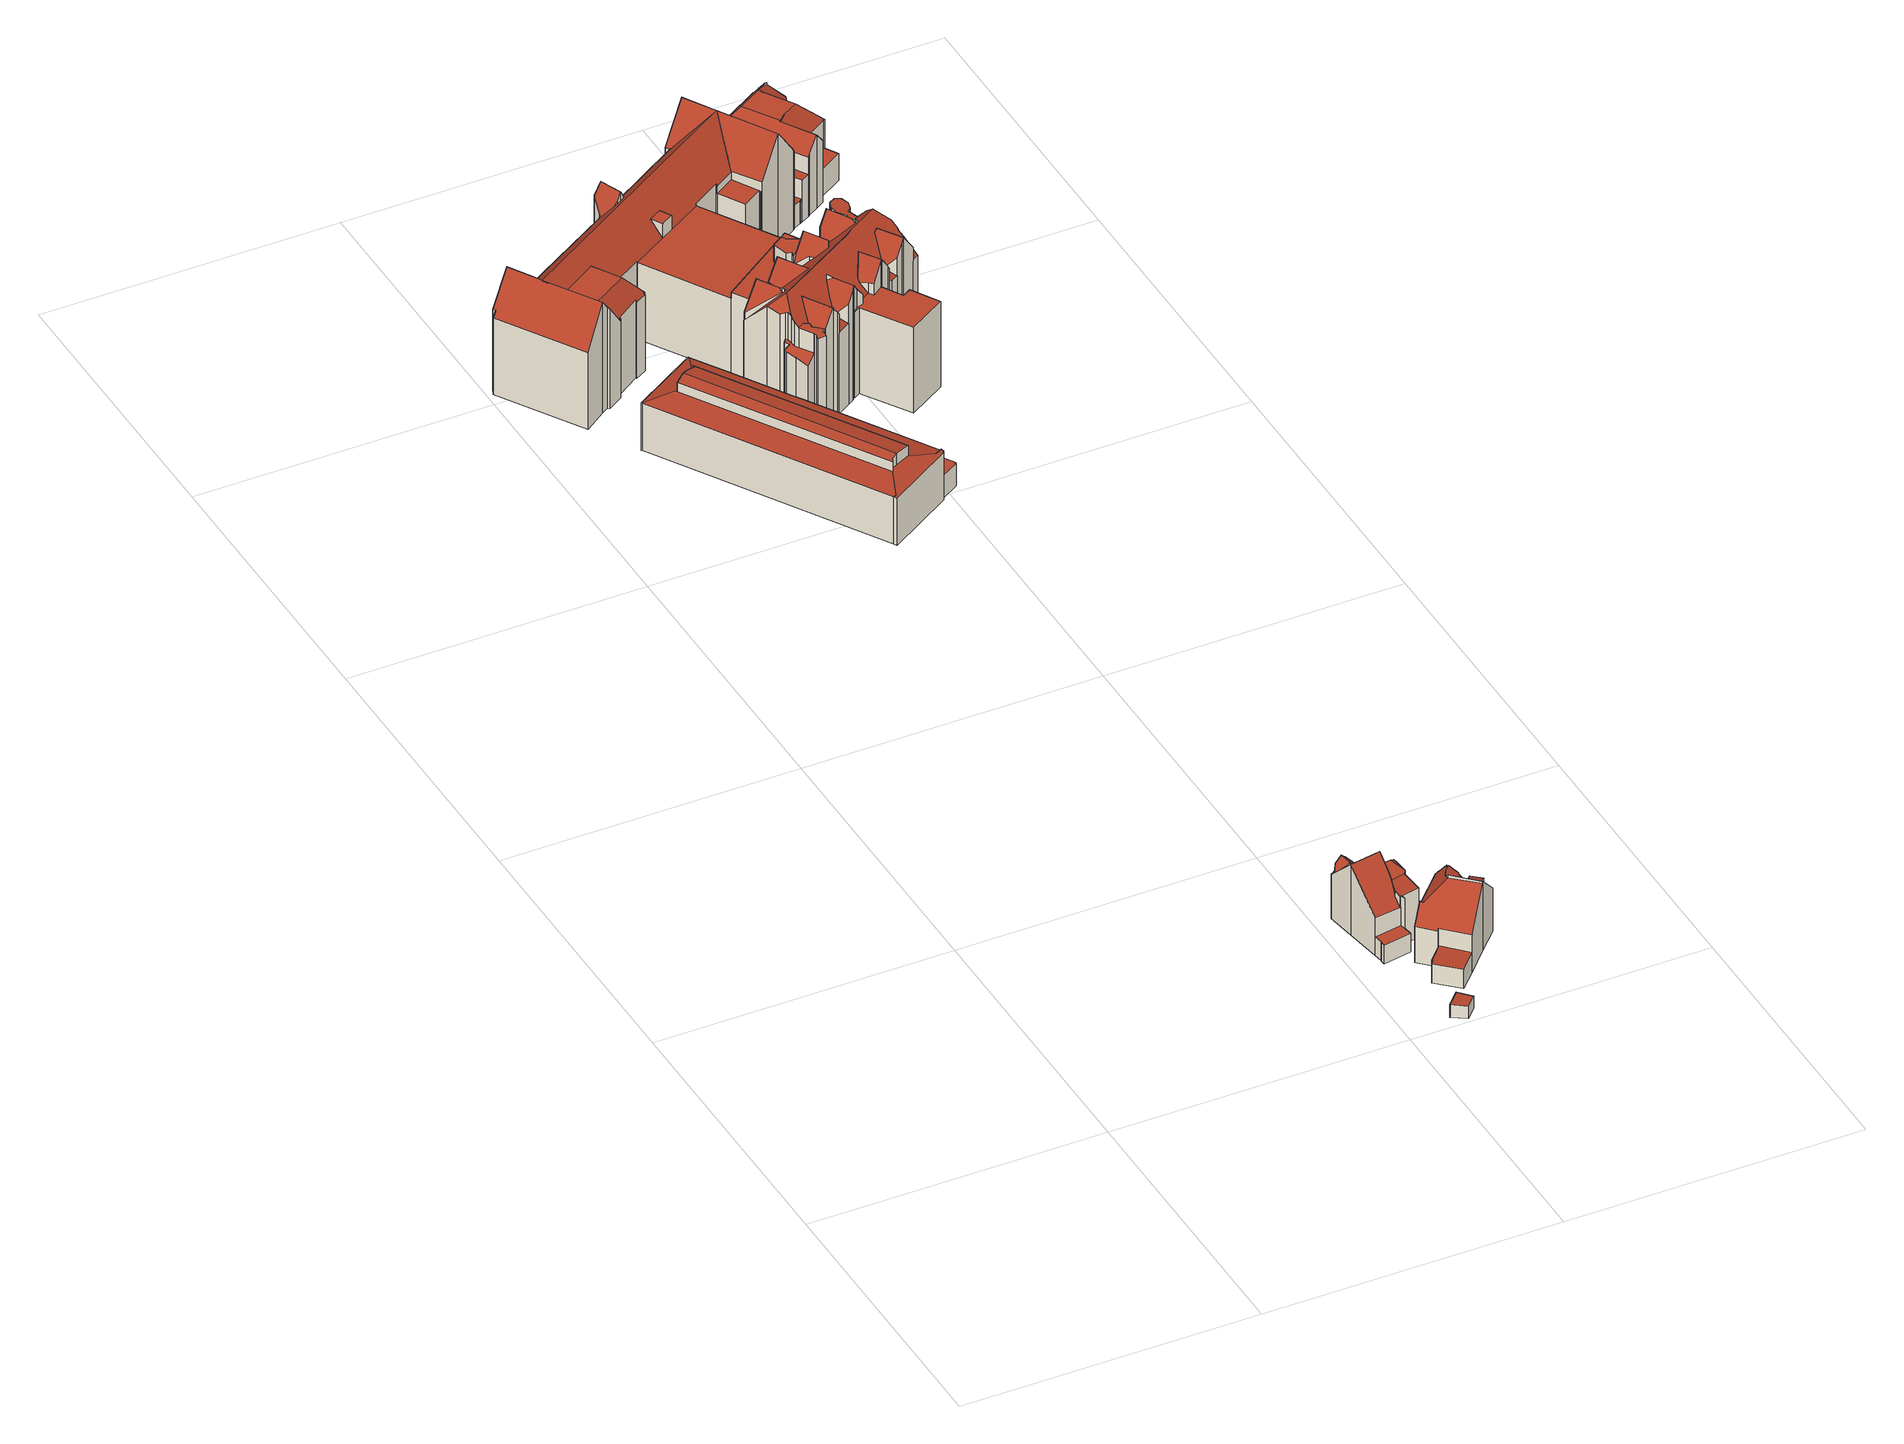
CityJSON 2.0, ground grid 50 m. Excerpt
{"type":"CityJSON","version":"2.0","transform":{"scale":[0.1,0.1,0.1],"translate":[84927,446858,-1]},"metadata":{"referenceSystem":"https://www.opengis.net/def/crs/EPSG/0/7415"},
"CityObjects":{
"building1":{"type":"Building","attributes":{"b3_dak_type":"horizontal","b3_extrusie":0,"b3_h_dak_50p":2.21,"b3_h_dak_70p":2.25,"b3_h_dak_max":2.52,"b3_h_dak_min":2.09,"b3_h_maaiveld":-0.095,"b3_is_glas_dak":false,"b3_kas_warenhuis":false,"b3_mutatie_AHN3_AHN4":false,"b3_mutatie_AHN4_AHN5":false,"b3_n_vlakken":1,"b3_opp_buitenmuur":25.94,"b3_opp_dak_plat":0,"b3_opp_dak_schuin":7.81,"b3_opp_grond":7.79,"b3_opp_scheidingsmuur":0,"b3_rmse_lod12":0.227,"b3_rmse_lod13":0.227,"b3_rmse_lod22":0.205,"b3_succes":true,"b3_t_run":12,"b3_val3dity_lod12":"[]","b3_val3dity_lod13":"[]","b3_val3dity_lod22":"[]","b3_volume_lod12":18.26,"b3_volume_lod13":18.26,"b3_volume_lod22":17.94,"geconstateerd":false,"oorspronkelijkbouwjaar":2005,"rf_force_lod11":false,"status":"Pand in gebruik"},"children":["building1-1"]},
"building1-1":{"type":"BuildingPart","parents":["building1"],"geometry":[{"type":"Solid","lod":"2.2","boundaries":[[[[0,1,2,3]],[[4,0,3,5]],[[5,3,2,6]],[[6,2,1,7]],[[7,1,0,4]],[[7,4,5,6]]]],"semantics":{"surfaces":[{"type":"GroundSurface"},{"type":"WallSurface","on_footprint_edge":true},{"type":"RoofSurface","b3_azimut":140.06,"b3_h_dak_50p":2.22,"b3_h_dak_70p":2.26,"b3_h_dak_max":2.33,"b3_h_dak_min":2.12,"b3_hellingshoek":4.57}],"values":[[0,1,1,1,1,2]]}}]},
"building2":{"type":"Building","attributes":{"b3_bag_bag_overlap":0,"b3_bouwlagen":3,"b3_dak_type":"slanted","b3_extrusie":0,"b3_h_dak_50p":9.84,"b3_h_dak_70p":10.87,"b3_h_dak_max":13.21,"b3_h_dak_min":3.43,"b3_h_maaiveld":0.062,"b3_is_glas_dak":false,"b3_kas_warenhuis":false,"b3_mutatie_AHN3_AHN4":false,"b3_mutatie_AHN4_AHN5":false,"b3_n_vlakken":11,"b3_opp_buitenmuur":274.65,"b3_opp_dak_plat":11.31,"b3_opp_dak_schuin":117.65,"b3_opp_grond":98.48,"b3_opp_scheidingsmuur":125.85,"b3_rmse_lod12":2.34,"b3_rmse_lod13":1.53,"b3_rmse_lod22":0.112,"b3_succes":true,"b3_t_run":173,"b3_val3dity_lod12":"[]","b3_val3dity_lod13":"[]","b3_val3dity_lod22":"[]","b3_volume_lod12":1046.07,"b3_volume_lod13":981.84,"b3_volume_lod22":920.66,"geconstateerd":false,"oorspronkelijkbouwjaar":1916,"rf_force_lod11":false,"status":"Pand in gebruik"},"children":["building2-1"]},
"building2-1":{"type":"BuildingPart","parents":["building2"],"geometry":[{"type":"Solid","lod":"2.2","boundaries":[[[[8,9,10,11,12,13,14,15,16,17,18,19,20,21,22,23,24,25,26,27,28,29,30,31,32,33,34,35,36,37,38]],[[39,22,21,40]],[[41,42,43,44]],[[40,21,20,45]],[[46,47,48,49,50]],[[51,52,53,54]],[[55,13,12,56]],[[57,10,9,58]],[[59,31,30,60]],[[61,32,31,59]],[[62,33,32,61]],[[63,15,14,64]],[[65,27,26,66]],[[67,28,27,65]],[[66,26,25,68]],[[69,29,28,67]],[[70,71,48,47]],[[71,24,23,72]],[[73,17,16,74]],[[45,20,19,49]],[[50,49,19,18,75]],[[75,18,17,73]],[[74,16,15,63]],[[76,77,78,79]],[[56,12,11,80]],[[80,11,10,57]],[[81,36,35,82]],[[82,35,34,83]],[[83,34,33,62]],[[84,37,36,81]],[[85,86,87,88]],[[89,90,91,92]],[[92,91,47,46]],[[54,53,77,76]],[[93,8,38,43]],[[44,43,38,37,84]],[[68,25,24,71,70]],[[79,78,86,85]],[[64,14,13,55]],[[60,30,29,69]],[[72,23,22,39]],[[94,95,96,97]],[[97,96,98]],[[58,9,8,93]],[[99,100,42,41]],[[88,87,100,99]],[[90,89,101]],[[52,51,101]],[[95,94,102]],[[90,101,51,54,76,79,68,70,47,91]],[[103,64,55,56,80]],[[64,103,77,53,63]],[[72,39,40,45,49,48,71]],[[100,87,86,78,77,103,80,57,58,93,43,42]],[[61,97,98,104,82,83,62]],[[52,101,89,92,46,50,75,73,74,63,53]],[[95,102,69,67,65,66,68,79,85,88,99,41,44,84,81,82,104,98,96]],[[102,94,97,61,59,60,69]]]],"semantics":{"surfaces":[{"type":"GroundSurface"},{"type":"WallSurface","on_footprint_edge":true},{"type":"WallSurface","on_footprint_edge":false},{"type":"RoofSurface","b3_azimut":171.14,"b3_h_dak_50p":10.36,"b3_h_dak_70p":11.59,"b3_h_dak_max":13.47,"b3_h_dak_min":7.23,"b3_hellingshoek":44.66},{"type":"RoofSurface","b3_azimut":85.55,"b3_h_dak_50p":10.03,"b3_h_dak_70p":10.11,"b3_h_dak_max":10.62,"b3_h_dak_min":9.48,"b3_hellingshoek":45.77},{"type":"RoofSurface","b3_azimut":170.59,"b3_h_dak_50p":10.63,"b3_h_dak_70p":11.14,"b3_h_dak_max":12.11,"b3_h_dak_min":9.73,"b3_hellingshoek":44.81},{"type":"RoofSurface","b3_azimut":185.53,"b3_h_dak_50p":3.58,"b3_h_dak_70p":3.61,"b3_h_dak_max":7.28,"b3_h_dak_min":3.53,"b3_hellingshoek":2.7},{"type":"RoofSurface","b3_azimut":353.43,"b3_h_dak_50p":9.57,"b3_h_dak_70p":10.4,"b3_h_dak_max":13.17,"b3_h_dak_min":6.8,"b3_hellingshoek":45.06},{"type":"RoofSurface","b3_azimut":81.52,"b3_h_dak_50p":9.31,"b3_h_dak_70p":9.46,"b3_h_dak_max":10.36,"b3_h_dak_min":8.35,"b3_hellingshoek":44.34},{"type":"RoofSurface","b3_azimut":192.46,"b3_h_dak_50p":9.36,"b3_h_dak_70p":9.42,"b3_h_dak_max":10.65,"b3_h_dak_min":9.2,"b3_hellingshoek":4.72},{"type":"RoofSurface","b3_azimut":350.92,"b3_h_dak_50p":10.72,"b3_h_dak_70p":11.56,"b3_h_dak_max":13.47,"b3_h_dak_min":8.01,"b3_hellingshoek":44.47},{"type":"RoofSurface","b3_azimut":261.44,"b3_h_dak_50p":9.44,"b3_h_dak_70p":9.83,"b3_h_dak_max":10.36,"b3_h_dak_min":8.52,"b3_hellingshoek":42.88}],"values":[[0,1,2,1,2,2,1,1,1,1,1,1,1,1,1,1,2,1,1,1,1,1,1,2,1,1,1,1,1,1,2,2,2,2,1,1,1,2,1,1,1,2,2,1,2,2,2,2,2,3,4,5,6,7,8,9,10,11]]}}]},
"building3":{"type":"Building","attributes":{"b3_bag_bag_overlap":0,"b3_bouwlagen":3,"b3_dak_type":"slanted","b3_extrusie":0,"b3_h_dak_50p":9.62,"b3_h_dak_70p":10.56,"b3_h_dak_max":12.57,"b3_h_dak_min":3.38,"b3_h_maaiveld":-0.048,"b3_is_glas_dak":false,"b3_kas_warenhuis":false,"b3_mutatie_AHN3_AHN4":false,"b3_mutatie_AHN4_AHN5":false,"b3_n_vlakken":9,"b3_opp_buitenmuur":267.49,"b3_opp_dak_plat":21.93,"b3_opp_dak_schuin":143.59,"b3_opp_grond":117.01,"b3_opp_scheidingsmuur":118.66,"b3_rmse_lod12":3.18,"b3_rmse_lod13":1.48,"b3_rmse_lod22":0.576,"b3_succes":true,"b3_t_run":165,"b3_val3dity_lod12":"[]","b3_val3dity_lod13":"[]","b3_val3dity_lod22":"[]","b3_volume_lod12":1228.38,"b3_volume_lod13":1099.35,"b3_volume_lod22":1023.71,"geconstateerd":false,"oorspronkelijkbouwjaar":1915,"rf_force_lod11":false,"status":"Pand in gebruik"},"children":["building3-1"]},
"building3-1":{"type":"BuildingPart","parents":["building3"],"geometry":[{"type":"Solid","lod":"2.2","boundaries":[[[[105,106,107,108,109,110,111,112,113,114,115,116,117,118,119,120,121,122,123,124,125,126]],[[127,116,115,128]],[[129,130,131]],[[132,133,131]],[[134,119,118,135]],[[136,137,121,120,138]],[[139,140,137,136]],[[141,122,121,137]],[[135,142,143]],[[142,135,118,117,144]],[[133,132,145,146]],[[147,114,113,148]],[[128,115,114,147]],[[149,150,151,152]],[[153,154,155,156]],[[156,155,111,110,145]],[[146,145,110,109,157]],[[148,113,112,158]],[[158,112,111,155]],[[144,117,116,127,159]],[[159,127,154,153]],[[160,161,162,163]],[[164,165,161,160]],[[163,162,140,139]],[[166,105,126,167,168]],[[168,167,165,164]],[[169,170,171]],[[167,126,125,172]],[[172,125,124,173]],[[130,129,174,170,169]],[[138,120,119,134]],[[173,124,123,175]],[[175,123,122,141]],[[157,109,108,176]],[[152,151,176,177]],[[177,176,108,107,178,179]],[[179,178,150,149]],[[178,107,106,180]],[[181,180,106,105,166]],[[170,174,180,181]],[[159,153,156,145,132,143,142,144]],[[154,127,128,147,148,158,155]],[[138,134,135,143,132,131,130,169,171,164,160,163,139,136]],[[175,141,137,140,162,161,165,167,172,173]],[[179,149,152,177]],[[170,181,166,168,164,171]],[[180,174,129,131,133,146,157,176,151,150,178]]]],"semantics":{"surfaces":[{"type":"GroundSurface"},{"type":"WallSurface","on_footprint_edge":true},{"type":"WallSurface","on_footprint_edge":false},{"type":"RoofSurface","b3_azimut":224.32,"b3_h_dak_50p":9.39,"b3_h_dak_70p":10.46,"b3_h_dak_max":12.72,"b3_h_dak_min":6.89,"b3_hellingshoek":45.23},{"type":"RoofSurface","b3_azimut":223.09,"b3_h_dak_50p":3.63,"b3_h_dak_70p":3.66,"b3_h_dak_max":7.24,"b3_h_dak_min":3.54,"b3_hellingshoek":2.22},{"type":"RoofSurface","b3_azimut":313.6,"b3_h_dak_50p":9.62,"b3_h_dak_70p":10.29,"b3_h_dak_max":12.26,"b3_h_dak_min":8.36,"b3_hellingshoek":46.29},{"type":"RoofSurface","b3_azimut":42.58,"b3_h_dak_50p":6.83,"b3_h_dak_70p":7.15,"b3_h_dak_max":11.11,"b3_h_dak_min":6.43,"b3_hellingshoek":43.2},{"type":"RoofSurface","b3_azimut":40.19,"b3_h_dak_50p":10.12,"b3_h_dak_70p":10.48,"b3_h_dak_max":11.1,"b3_h_dak_min":9.39,"b3_hellingshoek":29.71},{"type":"RoofSurface","b3_azimut":135.37,"b3_h_dak_50p":10.01,"b3_h_dak_70p":10.37,"b3_h_dak_max":11.11,"b3_h_dak_min":8.55,"b3_hellingshoek":46},{"type":"RoofSurface","b3_azimut":43.57,"b3_h_dak_50p":10.95,"b3_h_dak_70p":11.59,"b3_h_dak_max":12.72,"b3_h_dak_min":8,"b3_hellingshoek":43.57}],"values":[[0,1,2,2,1,1,2,1,2,1,2,1,1,2,2,1,1,1,1,1,2,2,2,2,1,2,2,1,1,2,1,1,1,1,2,1,2,1,1,2,3,4,5,6,7,8,9]]}}]},
"building4":{"type":"Building","attributes":{"b3_bag_bag_overlap":0,"b3_dak_type":"horizontal","b3_extrusie":0,"b3_h_dak_50p":2.72,"b3_h_dak_70p":2.73,"b3_h_dak_max":2.83,"b3_h_dak_min":2.56,"b3_h_maaiveld":0,"b3_is_glas_dak":false,"b3_kas_warenhuis":false,"b3_mutatie_AHN3_AHN4":false,"b3_mutatie_AHN4_AHN5":false,"b3_n_vlakken":1,"b3_opp_buitenmuur":19.94,"b3_opp_dak_plat":11.57,"b3_opp_dak_schuin":0,"b3_opp_grond":11.57,"b3_opp_scheidingsmuur":17.93,"b3_rmse_lod12":1.54,"b3_rmse_lod13":1.54,"b3_rmse_lod22":1.55,"b3_succes":true,"b3_t_run":18,"b3_val3dity_lod12":"[]","b3_val3dity_lod13":"[]","b3_val3dity_lod22":"[]","b3_volume_lod12":31.48,"b3_volume_lod13":31.48,"b3_volume_lod22":31.34,"geconstateerd":false,"oorspronkelijkbouwjaar":1916,"rf_force_lod11":false,"status":"Pand in gebruik"},"children":["building4-1"]},
"building4-1":{"type":"BuildingPart","parents":["building4"],"geometry":[{"type":"Solid","lod":"2.2","boundaries":[[[[182,183,119,184,185,186,187]],[[188,185,184,189]],[[190,186,185,188]],[[189,184,119,191]],[[191,119,183,192]],[[193,182,187,194]],[[194,187,186,190]],[[192,183,182,193]],[[192,193,194,190,188,189,191]]]],"semantics":{"surfaces":[{"type":"GroundSurface"},{"type":"WallSurface","on_footprint_edge":true},{"type":"RoofSurface","b3_azimut":297.22,"b3_h_dak_50p":2.7,"b3_h_dak_70p":2.72,"b3_h_dak_max":2.76,"b3_h_dak_min":2.66,"b3_hellingshoek":1.71}],"values":[[0,1,1,1,1,1,1,1,2]]}}]},
"building5":{"type":"Building","attributes":{"b3_dak_type":"slanted","b3_extrusie":0,"b3_h_dak_50p":14.95,"b3_h_dak_70p":17.94,"b3_h_dak_max":23.97,"b3_h_dak_min":0.907,"b3_h_maaiveld":0.434,"b3_is_glas_dak":false,"b3_kas_warenhuis":false,"b3_mutatie_AHN3_AHN4":false,"b3_mutatie_AHN4_AHN5":false,"b3_n_vlakken":103,"b3_opp_buitenmuur":6210.37,"b3_opp_dak_plat":731.48,"b3_opp_dak_schuin":2693.87,"b3_opp_grond":2536.9,"b3_opp_scheidingsmuur":0,"b3_rmse_lod12":6.09,"b3_rmse_lod13":2.44,"b3_rmse_lod22":1.69,"b3_succes":true,"b3_t_run":5066,"b3_val3dity_lod12":"[]","b3_val3dity_lod13":"[]","b3_val3dity_lod22":"[102]","b3_volume_lod12":44268.25,"b3_volume_lod13":37122.16,"b3_volume_lod22":35915.95,"geconstateerd":false,"oorspronkelijkbouwjaar":1903,"rf_force_lod11":false,"status":"Pand in gebruik"},"children":["building5-1"]},
"building5-1":{"type":"BuildingPart","parents":["building5"],"geometry":[{"type":"Solid","lod":"2.2","boundaries":[[[[195,196,197,198,199,200,201,202,203,204,205,206,207,208,209,210,211,212,213,214,215,216,217,218,219,220,221,222,223,224,225,226,227,228,229,230,231,232,233,234,235,236,237,238,239,240,241,242,243,244,245,246,247,248,249,250,251,252,253,254,255,256,257,256,258,259,260,261,262,263,264,265,266,267,268,269,270,271,272,273,274,275,276,277,278,279,280,281,282,283,284,285,286,287,288,289,290,291,292,293,294,295,296,297,298,299,300,301,302,303,304,305,306,307,308,309,310,311,312,313,314,315,316,317,318,319,320,321,322,323,324,325,326,327,328,329,330,331,332,333,334,335,336,337,338,339,340,341,342,343,344]],[[345,346,347]],[[348,291,290,349]],[[350,312,311,351]],[[352,353,354]],[[355,288,287,356]],[[356,287,286,357]],[[358,280,279,359]],[[360,225,224,361]],[[362,278,277,363,364]],[[365,249,248,366]],[[367,289,288,355]],[[349,290,289,367]],[[368,271,270,369]],[[370,276,275,371]],[[371,275,274,372,373]],[[374,262,261,375]],[[376,252,251,377]],[[378,334,333,379]],[[380,381,382,383]],[[366,248,247,384]],[[385,246,245,386]],[[387,388,389,390]],[[391,232,231,392]],[[393,229,228,394]],[[395,221,220,396,397]],[[398,399,400,401,402]],[[403,236,235,404]],[[405,207,206,406]],[[407,208,207,405]],[[408,409,199,198,410]],[[411,412,409,408]],[[413,414,200,199,409]],[[415,197,196,416]],[[417,418,419,420]],[[421,330,329,422]],[[423,378,424,425,426]],[[427,335,334,378,423]],[[428,299,298,429]],[[430,314,313,431]],[[432,433,434,435,436]],[[437,438,203,202,439]],[[363,277,276,370]],[[344,440,441]],[[442,241,240,443]],[[384,247,246,385]],[[444,445,446]],[[447,448,446]],[[449,450,451,388,387]],[[422,329,328,452]],[[396,220,219,453]],[[453,219,218,454]],[[455,456,457]],[[458,459,460,461]],[[462,461,460,463,464]],[[465,466,467,468]],[[469,326,325,470]],[[470,325,324,471,472]],[[473,282,281,474,475]],[[476,283,282,473,477]],[[369,270,269,478]],[[478,269,268,381,380]],[[381,268,267,479]],[[383,382,480,481]],[[482,210,209,483]],[[483,209,208,407]],[[468,467,263,262,374]],[[361,224,223,484]],[[485,486,487,488]],[[390,389,489,490]],[[490,489,238,237,491]],[[491,237,236,403]],[[492,493,448,447]],[[494,495,412,411]],[[496,497,498,499]],[[500,501,497,496]],[[495,494,502]],[[503,504,310,309,505]],[[431,313,312,350]],[[506,507,508,509]],[[510,222,221,395]],[[377,251,250,511]],[[488,487,512]],[[513,394,228,227,514]],[[515,215,214,516]],[[516,214,213,517]],[[517,213,212,518]],[[519,520,521]],[[509,508,522,523]],[[523,522,524,525,526]],[[364,363,434,433]],[[527,433,432]],[[528,273,272,529]],[[530,529,272,271,368]],[[531,258,256,532]],[[532,256,257,533,534,535]],[[535,534,536]],[[537,217,216,538]],[[539,316,315,540]],[[540,315,314,430]],[[375,261,260,541]],[[542,300,299,428]],[[543,542,544,545]],[[546,547,548,549]],[[426,425,550]],[[551,552,553]],[[554,555,501,500]],[[474,281,280,358]],[[556,293,292,557]],[[557,292,291,348]],[[558,559,560,561]],[[561,560,562,563]],[[564,565,459,458]],[[566,567,568,569]],[[549,548,418,417]],[[404,235,234,570]],[[397,396,571]],[[436,435,572,529,530]],[[373,372,572,435]],[[372,274,273,528]],[[573,574,575,576,577]],[[578,579,580]],[[581,582,580]],[[582,581,583]],[[538,216,215,515]],[[386,245,244,584]],[[439,202,201,585]],[[585,201,200,414]],[[569,568,586]],[[587,337,336,588]],[[589,590,591,592]],[[593,589,399,398]],[[594,595,596,452,597]],[[598,599,600]],[[420,419,555,554]],[[601,602,603,604]],[[518,212,211,605]],[[606,255,254,607]],[[608,609,610,611]],[[611,612,613]],[[438,437,614]],[[615,616,205,204,617]],[[406,206,205,616]],[[486,485,618]],[[481,480,619,620]],[[388,451,466]],[[379,333,332,621]],[[621,332,331,622]],[[622,331,330,421]],[[623,253,252,376]],[[410,198,197,415]],[[624,625,626]],[[605,211,210,482]],[[616,615,627]],[[628,629,630]],[[631,632,633]],[[629,628,633]],[[634,635,625,624]],[[636,230,229,393]],[[514,227,226,637]],[[637,226,225,360]],[[392,231,230,636,638]],[[638,636,639,640]],[[641,642,643]],[[640,639,394,513]],[[644,242,241,442]],[[645,243,242,644]],[[620,619,646,647]],[[648,649,650,651]],[[647,646,649,648,652]],[[652,648,450,449]],[[653,654,655,656]],[[657,658,654,653]],[[659,660,661]],[[632,631,661]],[[662,663,664,665]],[[665,664,666,667]],[[499,498,668,669]],[[669,668,547,546]],[[670,342,341,671]],[[672,297,296,673]],[[429,298,297,672]],[[673,296,295,674]],[[675,676,677,678]],[[471,324,323,679]],[[680,327,326,469]],[[681,239,238,489]],[[443,240,239,681]],[[682,683,684]],[[685,686,683,682,687]],[[688,689,690]],[[689,688,507,506]],[[691,692,693]],[[694,695,696]],[[679,323,322,697]],[[697,322,321,698]],[[699,700,701]],[[702,320,319,700]],[[351,311,310,504]],[[703,704,504,503]],[[505,309,308,705]],[[705,308,307,706]],[[707,305,304,708]],[[708,709,710]],[[711,712,713,714]],[[706,307,306,712,711]],[[479,267,266,715]],[[715,266,265,716]],[[717,716,265,264,718]],[[718,264,263,467]],[[651,650,716,717]],[[719,720,721,722]],[[723,724,725,726]],[[727,728,724,723]],[[729,730,731]],[[698,321,320,702,732]],[[475,474,414,413]],[[732,702,699]],[[552,551,353,352]],[[570,234,233,733]],[[712,306,305,707]],[[734,735,736]],[[737,317,316,539]],[[738,318,317,737,739]],[[701,700,319,318,738]],[[739,737,740,741]],[[741,740,635,634]],[[742,743,744,745]],[[744,743,746]],[[456,455,338,337,587]],[[747,339,338,455]],[[748,340,339,747,749]],[[750,302,301,751]],[[752,303,302,750]],[[709,708,304,303,752]],[[753,754,574,573]],[[402,401,343,342,670]],[[440,344,343,401]],[[678,677,400,399]],[[733,233,232,391]],[[735,734,755]],[[445,444,755]],[[667,666,754,753]],[[599,598,756]],[[484,223,222,510]],[[671,341,340,748]],[[454,218,217,537]],[[757,758,759,760]],[[761,762,763]],[[576,575,676,675]],[[577,576,764,765]],[[765,764,565,564]],[[766,767,559,558]],[[612,611,610,767,766]],[[768,769,770,771,772]],[[773,774,775]],[[346,345,776]],[[777,556,778,779]],[[780,781,567,566]],[[782,783,781,780]],[[784,760,785]],[[785,760,759,774,773]],[[786,787,769,768]],[[695,694,788]],[[687,682,520,519]],[[477,473,686,685]],[[789,790,527,432]],[[359,279,278,362]],[[791,790,789]],[[792,294,293,556,777]],[[674,295,294,792]],[[793,794,795]],[[794,793,704,703]],[[588,336,335,427]],[[749,747,796]],[[762,761,797]],[[579,578,797]],[[779,778,798]],[[656,655,798]],[[464,463,595,594]],[[592,591,596,595]],[[597,452,328,327,680]],[[563,562,461,462]],[[472,471,799,800]],[[743,742,801]],[[425,424,590,589,593]],[[802,803,804,805]],[[806,807,808]],[[722,721,808]],[[805,804,809,810,807,806]],[[807,810,811,812]],[[783,782,813]],[[812,811,814]],[[810,809,815]],[[816,256,255,606]],[[541,260,259,817]],[[817,259,258,531]],[[533,257,256,816]],[[534,533,818,819]],[[819,818,607,820]],[[820,607,254,253,623]],[[751,301,300,542,543]],[[604,603,821,822]],[[823,824,602,601]],[[824,823,825]],[[466,465,825]],[[822,821,826]],[[660,659,827]],[[511,250,249,365,828]],[[828,365,827]],[[829,830,831]],[[830,829,642,641]],[[441,440,787,786]],[[758,195,344,441]],[[416,196,195,758,757]],[[832,833,834]],[[714,713,835]],[[726,725,803,802]],[[833,832,836]],[[525,524,728,727]],[[526,525,720,719]],[[584,244,243,645]],[[772,771,609,608]],[[771,770,663,662]],[[800,799,730,729]],[[545,544,493,492]],[[837,692,691]],[[838,285,284,658,657]],[[357,286,285,838]],[[658,284,283,476]],[[617,204,203,438]],[[373,435,434,363,370,371]],[[372,528,529,572]],[[420,554,546,549,417]],[[839,840,605,482,483,407,405,406,616,627]],[[394,639,636,393]],[[631,841,485,488,512,842,659,661]],[[669,546,554,500,496,499]],[[651,717,718,467,466,451,450,648]],[[716,650,649,646,619,480,382,381,479,715]],[[353,551,585,414,474,358]],[[699,702,700]],[[552,352,354,553]],[[843,697,698,732,699]],[[750,734,736,710,709,752]],[[643,391,392,638,640,513,514,641]],[[599,756,510,395,397,571,763,600]],[[830,641,514,637,360,361,831]],[[844,548,547,668,498,497,670,671,748,749,796]],[[761,763,571,396,453,454,537,538,515]],[[477,685,687,519,521,345,347,476]],[[368,791,789,432,436,530]],[[791,845,403,404,570,846]],[[762,797,578,580,582,583,614,437,439,585,551,553,354,353,358,359,362,364,433,527,790,791,763]],[[791,368,369,478,380,383,481,620,647,652,449,387,390,490,491,403,845]],[[674,792,847]],[[704,793,625,635,740,737,539,540,430,431,350,351,504]],[[588,427,423,426,550,848,501,555,419,418,457,456,587]],[[548,844,796,747,455,457,418]],[[579,797,761,515,516,517,518,605,840,583,581,580]],[[592,595,463,460,459,565,764,576,675,678,399,589]],[[590,424,378,379,621,622,421,422,452,596,591]],[[743,801,699,701,738,739,746]],[[800,729,731,561,563,462,464,594,597,680,469,470,472]],[[586,849,850,566,569]],[[840,839,614,583]],[[425,593,398,402,670,497,501,848,550]],[[851,813,782,780,566,850,849]],[[812,814,696,695,719,722,808,807]],[[817,531,532,535,536,487,486,618,375,541]],[[607,818,533,816,606]],[[820,623,376,842,512,487,536,534,819]],[[466,825,823,601,604,822,389,388]],[[826,821,603,602,824,825,465,468,374,375,618,485,841]],[[828,827,659,842,376,377,511]],[[827,365,366,629,633,632,661,660]],[[642,829,831,361,484,510,756,598,600,763,791,846,570,733,391,643]],[[626,745,744,746,739,741,634,624]],[[784,852,415,416,757,760]],[[852,784,785,773,775,853,502,494,411,408,410,415]],[[714,835,834,833,505,705,706,711]],[[833,836,795,794,703,503,505]],[[545,492,447,446,445,755,734,750,751,543]],[[728,524,522,684,683,686,473,475,413,409,412,568,567,781,815,809,804,803,725,724]],[[720,525,727,723,726,802,805,806,808,721]],[[526,719,695,788,690,689,506,509,523]],[[630,442,443,681,489,389,822,826,841,631,633,628]],[[386,630,629,366,384,385]],[[584,645,644,442,630,386]],[[771,662,665,667,753,573,577,765,564,458,461,562,560,559,767,610,609]],[[663,770,769,787,440,401,400,677,676,575,574,754,666,664]],[[730,799,471,679,697,843]],[[837,691,693,847,792,777,779,798,655,776,345,521,520,682,684,522,508,507,688,690,788,694,696,814,811,810,815,781,783,813,851,849,586,568,412,495,502,853,775,774,759,758,441,786]],[[837,613,612,766,558,561,731,730,843,699,801,742,745,626,625,793,795,836,832,834,835,713,712,707,708,710,736,735,755,444,446,448,493,544,542,428,429,672,673,674,847,693,692]],[[357,838,657,653,656,798,778,556,557,348,349,367,355,356]],[[658,476,347,346,776,655,654]],[[617,438,614,839,627,615]],[[613,837,786,768,772,608,611]]]],"semantics":{"surfaces":[{"type":"GroundSurface"},{"type":"WallSurface","on_footprint_edge":false},{"type":"WallSurface","on_footprint_edge":true},{"type":"RoofSurface","b3_azimut":185.63,"b3_h_dak_50p":13.07,"b3_h_dak_70p":13.09,"b3_h_dak_max":15.1,"b3_h_dak_min":13,"b3_hellingshoek":1.37},{"type":"RoofSurface","b3_azimut":154.35,"b3_h_dak_50p":0.852,"b3_h_dak_70p":0.876,"b3_h_dak_max":0.877,"b3_h_dak_min":0.85,"b3_hellingshoek":7.03},{"type":"RoofSurface","b3_azimut":238.56,"b3_h_dak_50p":11.95,"b3_h_dak_70p":12.08,"b3_h_dak_max":12.3,"b3_h_dak_min":11.62,"b3_hellingshoek":17.22},{"type":"RoofSurface","b3_azimut":148.83,"b3_h_dak_50p":16.57,"b3_h_dak_70p":17.36,"b3_h_dak_max":18.45,"b3_h_dak_min":14.75,"b3_hellingshoek":54.11},{"type":"RoofSurface","b3_azimut":328.74,"b3_h_dak_50p":13.37,"b3_h_dak_70p":13.37,"b3_h_dak_max":13.67,"b3_h_dak_min":13.37,"b3_hellingshoek":49.92},{"type":"RoofSurface","b3_azimut":65.31,"b3_h_dak_50p":14.06,"b3_h_dak_70p":14.07,"b3_h_dak_max":14.44,"b3_h_dak_min":14.03,"b3_hellingshoek":0.54},{"type":"RoofSurface","b3_azimut":59.32,"b3_h_dak_50p":11.97,"b3_h_dak_70p":12.06,"b3_h_dak_max":12.3,"b3_h_dak_min":11.72,"b3_hellingshoek":7.77},{"type":"RoofSurface","b3_azimut":165.98,"b3_h_dak_50p":8.14,"b3_h_dak_70p":8.15,"b3_h_dak_max":14.66,"b3_h_dak_min":8.12,"b3_hellingshoek":0.226},{"type":"RoofSurface","b3_azimut":191.9,"b3_h_dak_50p":4.57,"b3_h_dak_70p":8.13,"b3_h_dak_max":14.68,"b3_h_dak_min":4.56,"b3_hellingshoek":0.244},{"type":"RoofSurface","b3_azimut":99.1,"b3_h_dak_50p":14.44,"b3_h_dak_70p":14.45,"b3_h_dak_max":17.1,"b3_h_dak_min":14.4,"b3_hellingshoek":0.177},{"type":"RoofSurface","b3_azimut":148.68,"b3_h_dak_50p":16.01,"b3_h_dak_70p":16.29,"b3_h_dak_max":17.85,"b3_h_dak_min":15.47,"b3_hellingshoek":46.48},{"type":"RoofSurface","b3_azimut":258.55,"b3_h_dak_50p":17.08,"b3_h_dak_70p":17.09,"b3_h_dak_max":17.39,"b3_h_dak_min":17.07,"b3_hellingshoek":0.603},{"type":"RoofSurface","b3_azimut":58.86,"b3_h_dak_50p":19.6,"b3_h_dak_70p":20.28,"b3_h_dak_max":21.56,"b3_h_dak_min":17.01,"b3_hellingshoek":52.06},{"type":"RoofSurface","b3_azimut":239.85,"b3_h_dak_50p":20.13,"b3_h_dak_70p":20.68,"b3_h_dak_max":21.55,"b3_h_dak_min":17.85,"b3_hellingshoek":51.76},{"type":"RoofSurface","b3_azimut":61.61,"b3_h_dak_50p":17.34,"b3_h_dak_70p":17.97,"b3_h_dak_max":20.07,"b3_h_dak_min":14.8,"b3_hellingshoek":64.66},{"type":"RoofSurface","b3_azimut":59.46,"b3_h_dak_50p":18.5,"b3_h_dak_70p":19.45,"b3_h_dak_max":21.22,"b3_h_dak_min":14.24,"b3_hellingshoek":54.23},{"type":"RoofSurface","b3_azimut":231.45,"b3_h_dak_50p":18.04,"b3_h_dak_70p":18.79,"b3_h_dak_max":20.07,"b3_h_dak_min":15.66,"b3_hellingshoek":66.93},{"type":"RoofSurface","b3_azimut":329.2,"b3_h_dak_50p":9.4,"b3_h_dak_70p":9.57,"b3_h_dak_max":12.08,"b3_h_dak_min":9.02,"b3_hellingshoek":14.36},{"type":"RoofSurface","b3_azimut":238.83,"b3_h_dak_50p":17.83,"b3_h_dak_70p":19.18,"b3_h_dak_max":21.29,"b3_h_dak_min":14.41,"b3_hellingshoek":54.16},{"type":"RoofSurface","b3_azimut":237.9,"b3_h_dak_50p":19.97,"b3_h_dak_70p":20.57,"b3_h_dak_max":21.53,"b3_h_dak_min":17.47,"b3_hellingshoek":51.87},{"type":"RoofSurface","b3_azimut":238.82,"b3_h_dak_50p":18.46,"b3_h_dak_70p":19.74,"b3_h_dak_max":21.3,"b3_h_dak_min":14.62,"b3_hellingshoek":54.21},{"type":"RoofSurface","b3_azimut":238.23,"b3_h_dak_50p":19.01,"b3_h_dak_70p":19.97,"b3_h_dak_max":21.3,"b3_h_dak_min":14.47,"b3_hellingshoek":54.46},{"type":"RoofSurface","b3_azimut":148.82,"b3_h_dak_50p":18.44,"b3_h_dak_70p":19.56,"b3_h_dak_max":21.21,"b3_h_dak_min":14.54,"b3_hellingshoek":50.2},{"type":"RoofSurface","b3_azimut":58.73,"b3_h_dak_50p":17.54,"b3_h_dak_70p":18.89,"b3_h_dak_max":21.3,"b3_h_dak_min":13.83,"b3_hellingshoek":54.21},{"type":"RoofSurface","b3_azimut":59.02,"b3_h_dak_50p":20.53,"b3_h_dak_70p":20.85,"b3_h_dak_max":21.71,"b3_h_dak_min":19.89,"b3_hellingshoek":51.32},{"type":"RoofSurface","b3_azimut":198.29,"b3_h_dak_50p":16.24,"b3_h_dak_70p":16.24,"b3_h_dak_max":20.3,"b3_h_dak_min":16.22,"b3_hellingshoek":0.206},{"type":"RoofSurface","b3_azimut":148.45,"b3_h_dak_50p":9.48,"b3_h_dak_70p":9.68,"b3_h_dak_max":12.08,"b3_h_dak_min":9.09,"b3_hellingshoek":15.11},{"type":"RoofSurface","b3_azimut":238.52,"b3_h_dak_50p":9.56,"b3_h_dak_70p":9.75,"b3_h_dak_max":11.75,"b3_h_dak_min":9.11,"b3_hellingshoek":11.3},{"type":"RoofSurface","b3_azimut":58.44,"b3_h_dak_50p":18.95,"b3_h_dak_70p":19.69,"b3_h_dak_max":21.29,"b3_h_dak_min":14.19,"b3_hellingshoek":54.4},{"type":"RoofSurface","b3_azimut":218.67,"b3_h_dak_50p":6,"b3_h_dak_70p":9.05,"b3_h_dak_max":18.79,"b3_h_dak_min":5.86,"b3_hellingshoek":6.05},{"type":"RoofSurface","b3_azimut":66.3,"b3_h_dak_50p":4.58,"b3_h_dak_70p":4.59,"b3_h_dak_max":9.24,"b3_h_dak_min":4.55,"b3_hellingshoek":0.543},{"type":"RoofSurface","b3_azimut":239.66,"b3_h_dak_50p":20.08,"b3_h_dak_70p":20.59,"b3_h_dak_max":21.48,"b3_h_dak_min":17.85,"b3_hellingshoek":52.26},{"type":"RoofSurface","b3_azimut":89.25,"b3_h_dak_50p":18.77,"b3_h_dak_70p":18.79,"b3_h_dak_max":19.04,"b3_h_dak_min":18.7,"b3_hellingshoek":2.36},{"type":"RoofSurface","b3_azimut":237.92,"b3_h_dak_50p":20.03,"b3_h_dak_70p":20.64,"b3_h_dak_max":21.51,"b3_h_dak_min":17.8,"b3_hellingshoek":51.9},{"type":"RoofSurface","b3_azimut":291.64,"b3_h_dak_50p":17.98,"b3_h_dak_70p":18,"b3_h_dak_max":18.45,"b3_h_dak_min":17.92,"b3_hellingshoek":0.805},{"type":"RoofSurface","b3_azimut":59.06,"b3_h_dak_50p":9.49,"b3_h_dak_70p":9.68,"b3_h_dak_max":11.83,"b3_h_dak_min":8.96,"b3_hellingshoek":11.45},{"type":"RoofSurface","b3_azimut":58.89,"b3_h_dak_50p":19.54,"b3_h_dak_70p":20.11,"b3_h_dak_max":21.51,"b3_h_dak_min":17.09,"b3_hellingshoek":52.37},{"type":"RoofSurface","b3_azimut":237.22,"b3_h_dak_50p":20.01,"b3_h_dak_70p":20.61,"b3_h_dak_max":21.65,"b3_h_dak_min":17.58,"b3_hellingshoek":53.01},{"type":"RoofSurface","b3_azimut":58.81,"b3_h_dak_50p":12.69,"b3_h_dak_70p":13.21,"b3_h_dak_max":14.4,"b3_h_dak_min":10.78,"b3_hellingshoek":51.02},{"type":"RoofSurface","b3_azimut":162.17,"b3_h_dak_50p":5.4,"b3_h_dak_70p":5.42,"b3_h_dak_max":10.68,"b3_h_dak_min":5.34,"b3_hellingshoek":2.03},{"type":"RoofSurface","b3_azimut":149.65,"b3_h_dak_50p":11.87,"b3_h_dak_70p":12.81,"b3_h_dak_max":14.39,"b3_h_dak_min":8,"b3_hellingshoek":49.8},{"type":"RoofSurface","b3_azimut":141.73,"b3_h_dak_50p":11.3,"b3_h_dak_70p":12.04,"b3_h_dak_max":14.74,"b3_h_dak_min":8.44,"b3_hellingshoek":36.17},{"type":"RoofSurface","b3_azimut":238.72,"b3_h_dak_50p":12.78,"b3_h_dak_70p":13.42,"b3_h_dak_max":14.44,"b3_h_dak_min":11.05,"b3_hellingshoek":50.94},{"type":"RoofSurface","b3_azimut":58.3,"b3_h_dak_50p":11.95,"b3_h_dak_70p":12.69,"b3_h_dak_max":14.07,"b3_h_dak_min":9.93,"b3_hellingshoek":50.31},{"type":"RoofSurface","b3_azimut":129.88,"b3_h_dak_50p":12.5,"b3_h_dak_70p":13.28,"b3_h_dak_max":14.21,"b3_h_dak_min":10.36,"b3_hellingshoek":48.1},{"type":"RoofSurface","b3_azimut":328.74,"b3_h_dak_50p":17.74,"b3_h_dak_70p":18.93,"b3_h_dak_max":21.21,"b3_h_dak_min":14.26,"b3_hellingshoek":49.92},{"type":"RoofSurface","b3_azimut":58.89,"b3_h_dak_50p":19.68,"b3_h_dak_70p":20.34,"b3_h_dak_max":21.48,"b3_h_dak_min":17.42,"b3_hellingshoek":52.37},{"type":"RoofSurface","b3_azimut":237.42,"b3_h_dak_50p":20.13,"b3_h_dak_70p":20.71,"b3_h_dak_max":21.55,"b3_h_dak_min":17.62,"b3_hellingshoek":52.07},{"type":"RoofSurface","b3_azimut":58.86,"b3_h_dak_50p":19.89,"b3_h_dak_70p":20.33,"b3_h_dak_max":21.55,"b3_h_dak_min":17.58,"b3_hellingshoek":52.06},{"type":"RoofSurface","b3_azimut":58.43,"b3_h_dak_50p":19.67,"b3_h_dak_70p":20.27,"b3_h_dak_max":21.59,"b3_h_dak_min":17.2,"b3_hellingshoek":52.9},{"type":"RoofSurface","b3_azimut":239.55,"b3_h_dak_50p":20.08,"b3_h_dak_70p":20.63,"b3_h_dak_max":21.59,"b3_h_dak_min":18.11,"b3_hellingshoek":51.8},{"type":"RoofSurface","b3_azimut":57.84,"b3_h_dak_50p":19.53,"b3_h_dak_70p":20.16,"b3_h_dak_max":21.55,"b3_h_dak_min":17.26,"b3_hellingshoek":52.47},{"type":"RoofSurface","b3_azimut":137.85,"b3_h_dak_50p":15.45,"b3_h_dak_70p":15.46,"b3_h_dak_max":20.91,"b3_h_dak_min":15.38,"b3_hellingshoek":0.814},{"type":"RoofSurface","b3_azimut":114.57,"b3_h_dak_50p":18.57,"b3_h_dak_70p":18.57,"b3_h_dak_max":20.64,"b3_h_dak_min":18.55,"b3_hellingshoek":0.25},{"type":"RoofSurface","b3_azimut":58.83,"b3_h_dak_50p":19.55,"b3_h_dak_70p":20.1,"b3_h_dak_max":21.65,"b3_h_dak_min":17.57,"b3_hellingshoek":51.99},{"type":"RoofSurface","b3_azimut":329.06,"b3_h_dak_50p":11.71,"b3_h_dak_70p":12.37,"b3_h_dak_max":14.59,"b3_h_dak_min":9.84,"b3_hellingshoek":52.01},{"type":"RoofSurface","b3_azimut":70.45,"b3_h_dak_50p":11.17,"b3_h_dak_70p":11.73,"b3_h_dak_max":13.04,"b3_h_dak_min":10.06,"b3_hellingshoek":49.82},{"type":"RoofSurface","b3_azimut":20.05,"b3_h_dak_50p":11.14,"b3_h_dak_70p":11.82,"b3_h_dak_max":12.91,"b3_h_dak_min":9.86,"b3_hellingshoek":53.69},{"type":"RoofSurface","b3_azimut":239.27,"b3_h_dak_50p":14.96,"b3_h_dak_70p":15.2,"b3_h_dak_max":20.74,"b3_h_dak_min":14.11,"b3_hellingshoek":33.91},{"type":"RoofSurface","b3_azimut":12.77,"b3_h_dak_50p":4.8,"b3_h_dak_70p":4.81,"b3_h_dak_max":20.43,"b3_h_dak_min":4.77,"b3_hellingshoek":0.253},{"type":"RoofSurface","b3_azimut":240.57,"b3_h_dak_50p":20.2,"b3_h_dak_70p":20.77,"b3_h_dak_max":21.59,"b3_h_dak_min":18.16,"b3_hellingshoek":52.69},{"type":"RoofSurface","b3_azimut":328.81,"b3_h_dak_50p":20.15,"b3_h_dak_70p":21.07,"b3_h_dak_max":22.82,"b3_h_dak_min":15.38,"b3_hellingshoek":46.24},{"type":"RoofSurface","b3_azimut":148.68,"b3_h_dak_50p":20.61,"b3_h_dak_70p":21.45,"b3_h_dak_max":22.82,"b3_h_dak_min":15.57,"b3_hellingshoek":46.48},{"type":"RoofSurface","b3_azimut":148.45,"b3_h_dak_50p":19.14,"b3_h_dak_70p":19.32,"b3_h_dak_max":19.72,"b3_h_dak_min":18.44,"b3_hellingshoek":15.11},{"type":"RoofSurface","b3_azimut":59.63,"b3_h_dak_50p":19.66,"b3_h_dak_70p":20.33,"b3_h_dak_max":21.53,"b3_h_dak_min":17.86,"b3_hellingshoek":52.75},{"type":"RoofSurface","b3_azimut":58.9,"b3_h_dak_50p":16.12,"b3_h_dak_70p":16.76,"b3_h_dak_max":18.07,"b3_h_dak_min":14.14,"b3_hellingshoek":54.27},{"type":"RoofSurface","b3_azimut":239.16,"b3_h_dak_50p":20.94,"b3_h_dak_70p":21.33,"b3_h_dak_max":22.46,"b3_h_dak_min":20.04,"b3_hellingshoek":49.08}],"values":[[0,1,2,2,1,2,2,2,2,2,2,2,2,2,2,2,2,2,2,1,2,2,1,2,2,2,1,2,2,2,2,1,2,2,1,2,1,2,2,2,1,2,2,2,2,2,1,1,1,2,2,2,1,1,1,1,2,2,2,2,2,2,2,1,2,2,2,2,1,1,2,2,1,1,1,1,1,2,2,1,2,2,1,2,2,2,2,1,1,1,1,1,2,2,2,2,1,2,2,2,2,2,1,1,1,1,1,2,2,2,1,1,1,1,1,2,1,1,1,2,1,1,1,1,2,2,2,2,1,2,1,1,1,1,1,1,2,2,1,1,1,2,2,1,1,1,2,2,2,2,2,1,2,1,1,1,1,1,2,2,2,2,1,1,1,2,2,1,1,1,1,1,1,1,1,1,1,1,1,2,2,2,2,1,2,2,2,2,1,1,1,1,1,1,2,2,1,2,2,1,2,2,2,1,1,2,2,2,2,2,1,1,1,1,1,2,1,1,1,2,2,1,2,2,2,1,1,1,1,2,2,2,2,2,2,1,2,2,1,2,1,1,1,1,2,2,2,1,1,1,1,1,1,1,1,1,1,1,1,1,1,1,1,1,1,1,1,2,1,2,2,1,1,2,1,1,1,1,1,1,1,2,1,1,1,1,1,1,1,1,1,1,1,1,2,2,2,2,1,1,2,2,1,1,1,1,1,1,2,1,1,1,1,2,2,1,1,1,1,1,1,2,1,1,1,1,1,2,2,2,2,3,4,5,6,7,8,9,10,11,12,13,14,15,16,17,18,19,20,21,22,23,24,25,26,27,28,29,30,31,32,33,34,35,36,37,38,39,40,41,42,43,44,45,46,47,48,49,50,51,52,53,54,55,56,57,58,59,60,61,62,63,64,65,66,67,68,69]]}}]}
},
"vertices":[
[601,8,9],[577,22,9],[599,45,9],[619,27,9],[601,8,31],[619,27,31],[599,45,33],[577,22,33],
[599,314,11],[603,292,11],[612,292,11],[619,287,11],[621,284,11],[624,260,11],[622,256,11],[620,254,11],[619,252,11],[624,216,11],[594,211,11],[595,204,11],[597,189,11],[549,181,11],[548,189,11],[549,190,11],[546,205,11],[537,266,11],[530,316,11],[531,316,11],[531,318,11],[533,318,11],[537,319,11],[542,327,11],[553,329,11],[561,330,11],[568,323,11],[574,324,11],[578,324,11],[580,312,11],[584,312,11],[548,189,45],[549,181,45],[586,295,121],[586,295,96],[584,312,79],[584,312,105],[597,189,45],[592,212,101],[592,212,80],[592,212,46],[595,204,46],[595,204,101],[592,245,113],[592,245,104],[592,248,104],[592,248,116],[624,260,105],[621,284,106],[612,292,102],[603,292,102],[542,327,101],[537,319,95],[553,329,111],[561,330,104],[620,254,105],[622,256,108],[531,316,93],[530,316,92],[531,318,91],[537,266,142],[533,318,91],[546,205,81],[546,205,46],[549,190,45],[624,216,102],[619,252,105],[594,211,101],[590,268,136],[590,268,124],[589,274,117],[589,274,142],[619,287,109],[578,324,92],[574,324,92],[568,323,98],[580,312,104],[588,282,135],[588,282,110],[584,294,97],[584,294,122],[589,224,102],[589,224,93],[591,213,81],[591,213,101],[599,314,79],[557,306,111],[557,306,106],[556,308,104],[556,308,111],[563,309,104],[584,296,120],[584,296,95],[591,235,103],[542,312,98],[605,270,124],[574,323,92],
[691,216,10],[699,209,10],[703,205,10],[718,190,10],[728,180,10],[694,145,10],[656,105,10],[627,75,10],[591,109,10],[595,114,10],[594,115,10],[617,139,10],[591,165,10],[610,185,10],[665,242,10],[667,240,10],[669,240,10],[678,240,10],[690,228,10],[690,227,10],[691,226,10],[691,219,10],[617,139,47],[594,115,46],[660,201,122],[660,201,123],[659,199,124],[655,181,133],[655,181,139],[665,242,97],[610,185,97],[669,240,102],[669,240,81],[667,240,100],[669,238,103],[669,238,83],[678,240,76],[610,185,104],[614,180,103],[591,165,76],[694,145,134],[694,145,138],[595,114,46],[591,109,45],[689,183,120],[689,183,115],[702,165,119],[702,165,122],[619,142,79],[619,142,47],[656,105,47],[656,105,79],[728,180,91],[627,75,45],[617,139,76],[675,226,116],[675,226,87],[679,233,80],[679,233,114],[678,225,119],[678,225,86],[691,216,104],[691,219,82],[691,219,106],[663,207,121],[663,207,117],[668,215,119],[691,226,77],[690,227,77],[663,207,116],[690,228,77],[718,190,91],[718,190,106],[703,205,91],[703,205,105],[699,209,91],[699,209,92],
[648,258,10],[649,259,10],[632,208,10],[624,216,10],[621,235,10],[647,259,10],[624,216,37],[632,208,37],[621,235,37],[665,242,38],[649,259,37],[648,258,37],[647,259,37],
[330,1830,14],[329,1832,14],[357,1848,14],[371,1857,14],[370,1859,14],[343,1902,14],[259,2042,14],[258,2042,14],[209,2012,14],[235,1971,14],[232,1969,14],[233,1966,14],[214,1955,14],[213,1957,14],[173,1931,14],[175,1931,14],[169,1928,14],[171,1924,14],[146,1908,14],[142,1910,14],[131,1903,14],[94,1877,14],[8,2017,14],[14,2021,14],[11,2025,14],[44,2045,14],[83,2068,14],[88,2061,14],[89,2060,14],[257,2162,14],[258,2163,14],[258,2181,14],[269,2182,14],[279,2183,14],[275,2193,14],[291,2185,14],[293,2184,14],[295,2185,14],[428,2266,14],[427,2267,14],[423,2275,14],[462,2298,14],[500,2321,14],[504,2315,14],[506,2313,14],[625,2385,14],[627,2385,14],[640,2382,14],[640,2380,14],[645,2379,14],[649,2372,14],[652,2374,14],[662,2358,14],[660,2349,14],[656,2334,14],[655,2333,14],[688,2278,14],[688,2277,14],[685,2276,14],[685,2275,14],[699,2253,14],[655,2226,14],[655,2227,14],[653,2225,14],[655,2223,14],[654,2216,14],[639,2207,14],[623,2197,14],[620,2195,14],[605,2187,14],[605,2188,14],[602,2185,14],[600,2184,14],[587,2178,14],[587,2177,14],[584,2175,14],[549,2154,14],[511,2131,14],[510,2130,14],[509,2132,14],[507,2134,14],[475,2114,14],[449,2156,14],[448,2158,14],[399,2128,14],[400,2127,14],[479,1996,14],[511,1944,14],[527,1954,14],[546,1966,14],[548,1967,14],[545,1972,14],[548,1984,14],[558,1990,14],[569,1987,14],[575,1977,14],[572,1966,14],[567,1962,14],[577,1946,14],[584,1934,14],[606,1898,14],[612,1888,14],[611,1887,14],[617,1879,14],[630,1859,14],[619,1852,14],[596,1838,14],[596,1839,14],[592,1836,14],[580,1828,14],[569,1822,14],[563,1820,14],[558,1817,14],[558,1815,14],[543,1806,14],[542,1805,14],[562,1772,14],[576,1780,14],[604,1734,14],[540,1695,14],[490,1774,14],[479,1767,14],[478,1768,14],[475,1764,14],[464,1757,14],[441,1743,14],[436,1740,14],[422,1739,14],[426,1733,14],[407,1722,14],[406,1721,14],[400,1717,14],[402,1713,14],[400,1705,14],[400,1702,14],[397,1701,14],[516,1511,14],[514,1509,14],[515,1507,14],[485,1489,14],[482,1487,14],[483,1485,14],[371,1417,14],[368,1422,14],[142,1794,14],[140,1796,14],[253,1865,14],[254,1863,14],[289,1807,14],[328,1831,14],[552,1908,218],[552,1908,224],[550,1916,221],[572,1966,199],[575,1977,201],[576,1780,173],[562,1772,172],[341,2091,181],[341,2091,155],[330,2110,181],[558,1990,206],[548,1984,206],[545,1972,204],[400,2127,154],[399,2128,156],[258,2163,161],[257,2162,156],[448,2158,157],[449,2156,141],[449,2156,154],[656,2334,110],[660,2349,118],[569,1987,204],[549,2154,218],[584,2175,163],[475,2114,140],[507,2134,140],[509,2132,19],[509,2132,140],[623,2197,128],[639,2207,150],[688,2277,115],[688,2278,113],[485,1489,56],[515,1507,55],[587,2178,157],[587,2178,56],[582,2185,56],[582,2185,157],[662,2358,111],[652,2374,116],[649,2372,120],[547,2244,157],[547,2244,96],[516,2295,140],[516,2295,156],[295,2185,156],[293,2184,161],[275,2193,136],[279,2183,149],[83,2068,156],[44,2045,218],[44,2045,219],[347,1712,101],[347,1712,68],[347,1712,58],[289,1807,58],[289,1807,101],[462,2298,219],[423,2275,155],[214,1955,155],[233,1966,155],[213,1957,158],[370,1859,200],[370,1859,164],[371,1857,200],[371,1859,199],[371,1859,164],[343,1902,165],[343,1902,154],[357,1848,222],[329,1832,181],[390,1468,127],[390,1468,110],[393,1474,111],[393,1474,128],[397,1701,56],[400,1702,56],[485,1489,101],[483,1493,56],[483,1493,100],[483,1493,103],[482,1487,101],[630,1859,164],[617,1879,190],[540,1695,172],[604,1734,172],[483,2177,156],[483,2177,154],[483,2177,141],[510,2132,140],[510,2132,157],[209,2012,156],[209,2012,155],[258,2042,156],[328,1831,58],[328,1831,166],[627,2385,114],[625,2385,113],[584,1882,210],[584,1882,205],[594,1875,199],[617,1861,183],[617,1861,173],[558,2226,157],[558,2226,91],[547,2244,91],[400,1705,56],[11,2025,164],[14,2021,165],[368,1422,101],[368,1422,102],[373,1424,102],[371,1706,150],[371,1706,69],[386,1716,71],[386,1716,162],[386,1716,198],[388,1713,71],[388,1713,198],[579,2261,121],[579,2261,92],[620,2195,91],[620,2195,123],[400,1717,197],[406,1721,197],[407,1722,194],[407,1722,197],[511,1944,164],[479,1996,154],[479,1996,165],[527,1954,222],[511,1944,199],[587,2177,157],[600,2184,56],[569,2207,56],[569,2207,157],[175,1931,155],[173,1931,156],[89,2060,157],[607,2261,151],[607,2261,149],[608,2262,147],[608,2262,151],[504,2315,110],[504,2315,156],[500,2321,156],[614,1858,189],[614,1858,172],[387,1853,184],[387,1853,178],[234,1811,128],[234,1811,110],[233,1807,111],[233,1807,129],[428,1493,128],[428,1493,110],[388,1830,200],[542,1805,220],[542,1805,173],[543,1806,222],[502,1925,187],[502,1925,176],[498,1927,173],[498,1927,190],[88,2061,156],[655,2333,113],[619,2272,151],[279,2183,188],[269,2182,207],[131,1903,218],[142,1910,201],[146,1908,197],[171,1924,155],[509,1931,188],[509,1931,175],[508,1923,181],[494,1934,164],[494,1934,190],[488,1930,164],[488,1930,196],[488,1930,199],[483,2177,155],[510,2130,18],[511,2131,19],[511,2131,157],[653,2225,123],[655,2226,121],[655,2227,63],[655,2227,83],[655,2227,120],[629,2257,129],[8,2017,155],[94,1877,155],[479,1767,172],[490,1774,172],[654,2216,128],[619,1852,164],[619,1852,187],[619,1854,166],[619,1854,186],[210,1797,132],[210,1797,110],[195,1787,110],[195,1787,126],[471,1487,103],[319,2078,155],[319,2078,181],[309,2097,181],[402,1479,132],[402,1479,111],[577,1946,194],[567,1962,199],[369,1746,205],[369,1746,162],[372,1740,162],[372,1740,198],[387,1716,163],[387,1716,198],[363,1729,153],[363,1729,71],[409,1882,222],[409,1882,164],[388,1870,164],[388,1870,190],[427,2267,155],[67,2008,218],[510,2132,19],[356,1747,155],[356,1747,58],[362,1730,58],[362,1730,71],[362,1730,153],[92,1988,204],[92,1988,203],[93,1987,202],[101,1980,198],[101,1980,189],[106,1983,189],[645,2379,113],[259,2042,155],[396,1850,186],[371,1417,101],[483,1485,101],[357,1697,68],[357,1697,56],[362,1700,56],[362,1700,68],[357,1697,101],[386,1703,198],[386,1703,70],[386,1703,56],[400,1705,197],[86,2050,165],[86,2050,166],[77,1997,214],[555,2307,129],[555,2307,125],[555,2309,127],[555,2309,130],[169,1928,155],[699,2253,64],[685,2275,65],[365,1761,215],[365,1761,166],[367,1754,164],[367,1754,213],[367,1754,214],[368,1755,214],[173,2024,190],[232,1969,160],[232,1969,159],[235,1971,155],[606,2261,150],[566,2213,56],[566,2213,157],[514,1509,55],[516,1511,55],[685,2276,115],[497,1787,187],[497,1787,172],[495,1798,183],[231,1970,160],[632,2355,150],[632,2355,146],[631,2359,146],[612,2343,150],[612,2343,154],[621,2348,150],[499,1780,190],[499,1780,172],[291,2185,154],[258,2181,186],[291,2185,164],[291,2184,156],[291,2184,165],[288,2153,201],[288,2153,185],[294,2156,186],[640,2382,112],[640,2380,115],[567,2213,56],[567,2213,155],[561,2227,91],[561,2227,56],[574,2232,56],[574,2232,91],[561,2227,152],[561,1954,198],[561,1954,182],[560,1943,191],[560,1943,195],[546,1966,202],[546,1966,191],[616,2336,150],[616,2336,146],[614,2340,150],[359,1761,162],[359,1761,58],[364,1753,58],[364,1753,162],[355,1751,58],[355,1751,157],[220,1803,110],[220,1803,130],[254,1863,101],[253,1865,101],[611,1887,200],[612,1888,200],[606,1898,212],[357,1732,71],[357,1732,58],[351,1728,58],[351,1728,70],[426,1733,222],[402,1713,197],[506,2313,113],[506,1933,171],[506,1933,164],[499,1937,164],[511,1942,197],[511,1942,164],[506,1933,186],[500,1923,177],[500,1923,190],[507,1912,191],[519,1869,235],[519,1869,234],[526,1874,235],[495,1884,209],[495,1884,221],[492,1878,213],[422,1739,222],[436,1740,206],[444,1765,181],[464,1757,164],[464,1757,199],[441,1743,163],[524,1792,193],[524,1792,172],[558,1815,199],[558,1817,197],[569,1822,164],[580,1828,164],[580,1828,197],[561,1835,181],[563,1820,189],[563,1820,166],[558,1833,180],[558,1833,185],[602,2185,56],[605,2188,56],[605,2188,91],[605,2187,91],[472,1921,222],[472,1921,196],[456,1911,196],[456,1911,197],[452,1953,196],[452,1953,164],[434,1942,164],[434,1942,196],[457,1945,196],[457,1945,164],[392,1743,198],[392,1743,190],[385,1747,198],[441,1743,199],[428,2266,157],[572,1879,221],[572,1879,214],[568,1878,216],[478,1768,172],[475,1764,216],[478,1768,222],[487,1777,172],[487,1777,206],[452,1805,213],[452,1805,217],[452,1805,226],[455,1812,218],[460,1799,221],[142,1794,101],[140,1796,101],[142,1794,102],[596,1839,222],[596,1838,222],[592,1836,216],[354,1747,155],[354,1747,58],[579,1880,211],[86,2051,165],[330,1830,181],[330,1830,168],[379,1806,216],[379,1806,217],[81,1984,218],[81,1984,206],[76,1992,218],[363,1730,71],[363,1730,154],[367,1752,211],[367,1752,164],[356,1768,210],[356,1768,58],[362,1763,58],[362,1763,165],[362,1763,214],[382,1804,223],[382,1804,219],[384,1804,221],[555,1907,221],[577,1946,198],[572,1944,194],[572,1944,197],[434,1898,184],[434,1898,164],[435,1887,190],[435,1887,173],[378,1813,221],[379,1806,225],[346,1790,213],[346,1790,58],[505,1903,198],[485,2193,171],[485,2193,170],[494,2246,218],[584,1934,213],[518,1800,173],[518,1800,191],[509,1811,188],[143,1795,102],[91,1988,204],[566,1943,194],[391,1735,184],[391,1735,198],[448,1789,201],[440,1913,196],[440,1913,164],[448,1912,164],[448,1912,196],[447,1903,196],[447,1903,180],[455,1910,196],[447,1903,164],[447,1903,167],[467,1892,187],[467,1892,196],[444,1886,180],[472,1885,196],[444,1904,164],[655,2226,63],[655,2223,123],[657,2258,64],[657,2258,114],[685,2275,114],[552,2319,130],[552,2319,137],[552,2304,128],[552,2304,121],[557,2295,121],[556,2322,137],[634,2337,131],[656,2334,111],[282,2151,183],[282,2151,186],[277,2152,179],[522,1840,206],[522,1840,221],[527,1848,211],[533,1845,205],[509,1817,192],[373,1781,235],[548,1967,202],[201,1977,190],[134,1936,190],[572,2318,151],[646,2288,150],[398,1781,221],[193,1789,110],[491,2251,218],[444,2262,171],[580,1907,235],[429,1491,110],[438,1836,221],[422,1862,221],[445,1886,180],[377,1815,221],[387,1824,204]
]}
